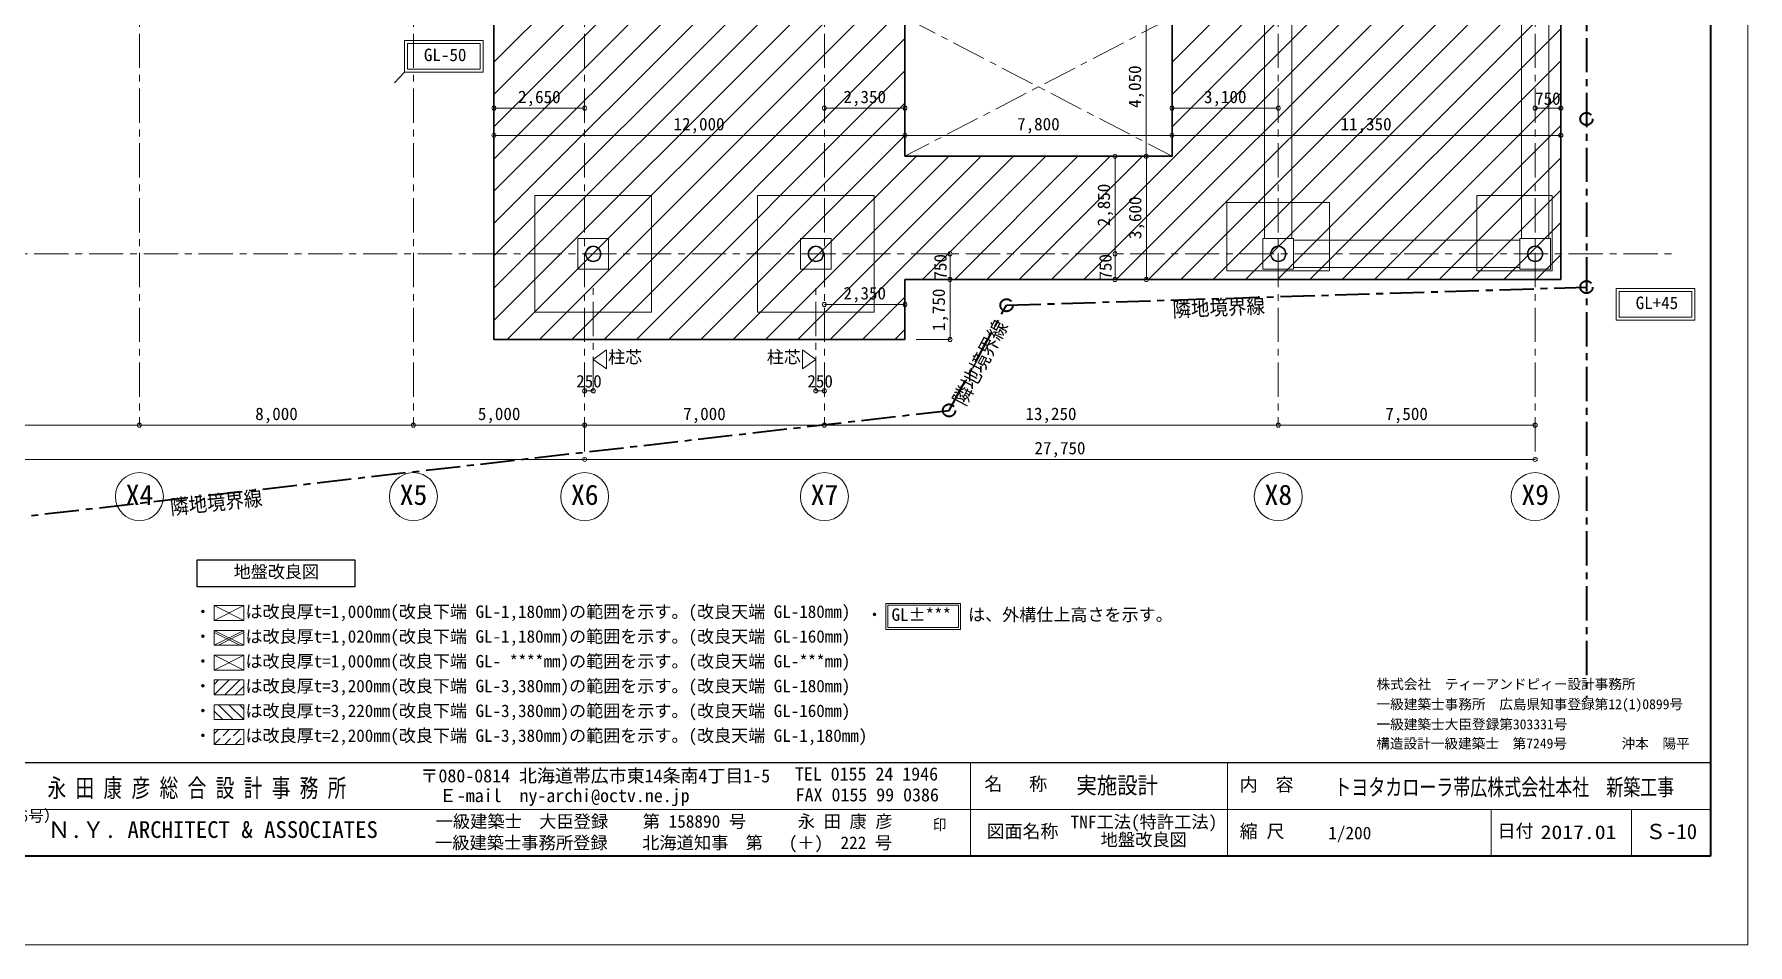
# Model space of a CAD drawing. Units: millimetres at full size, sheet at 1:200. Extents: x -104640 to 71710, y -46154 to 74864.
# Drawn here: x -70668 to -20640, y 15464 to 42044 of the extents above; entities that cross this region are included whole.
import ezdxf
from ezdxf.enums import TextEntityAlignment as Align

# ---------------------------------------------------------------- set-up
doc = ezdxf.new("R2010")
doc.units = ezdxf.units.MM
doc.header["$LTSCALE"] = 200
doc.linetypes.add('CHAIN1', pattern=[8, 5, -1, 1, -1])
doc.linetypes.add('DASHED1', pattern=[1.8, 1.2, -0.6])
for name, color, linetype, lineweight in [('0-0_基準線', 7, 'Continuous', 18), ('0-1_躯体', 2, 'Continuous', 18), ('0-2_間仕切り', 3, 'Continuous', 25), ('0-3_建具', 2, 'Continuous', 35), ('0-4_設備家具', 7, 'CHAIN1', 18), ('0-5_仕上げ', 4, 'Continuous', 9), ('0-7_寸法', 4, 'Continuous', 9), ('0-8_補助線', 4, 'Continuous', 9), ('0-C_ガス設備', 7, 'Continuous', 18), ('0-D_防災設備', 6, 'CHAIN1', 40), ('0-F_', 4, 'Continuous', 9), ('2-2_間仕切り', 1, 'Continuous', 18), ('F-0_枠', 7, 'CHAIN1', 18)]:
    doc.layers.add(name, color=color, linetype=linetype, lineweight=lineweight)
doc.layers.add('2-1_躯体', color=7, linetype='Continuous')
doc.styles.add('ＭＳ ゴシック', font='')
doc.styles.add('ＭＳ 明朝', font='')
doc.styles.get('ＭＳ ゴシック').set_extended_font_data('MS Gothic')
doc.styles.get('ＭＳ 明朝').set_extended_font_data('MS Mincho')

# ---------------------------------------------------------------- blocks, each defined once
blk = doc.blocks.new('_Small(1)')
at = {"layer": '0-7_寸法', "color": 1, "lineweight": 18}
blk.add_circle((0, 0), 50, dxfattribs=at)

msp = doc.modelspace()

# ---------------------------------------------------------------- linework, layer by layer
at = {"layer": '0-0_基準線', "color": 3, "lineweight": 25}
msp.add_line((-21731.1, 20770.8), (-100931.1, 20770.8), dxfattribs=at)
at = {"layer": '0-0_基準線', "color": 6, "lineweight": 40}
msp.add_line((-21731.1, 18050.8), (-39731.1, 18050.8), dxfattribs=at)
msp.add_lwpolyline([(-21731.1, 18050.8), (-100931.1, 18050.8), (-100931.1, 72650.8), (-21731.1, 72650.8)], close=True, dxfattribs=at)
at = {"layer": '0-0_基準線'}
for centre, radius, start, end in [((-54348.1, 35633.3), 228.6, 0, 180), ((-54348.1, 35633.3), 228.6, 180, 0), ((-54348.1, 35633.3), 212.6, 0, 180), ((-54348.1, 35633.3), 212.6, 180, 0), ((-47848.1, 35633.3), 228.6, 0, 180), ((-47848.1, 35633.3), 228.6, 180, 0), ((-47848.1, 35633.3), 212.6, 0, 180), ((-47848.1, 35633.3), 212.6, 180, 0), ((-34348.1, 35633.3), 228.6, 0, 180), ((-34348.1, 35633.3), 228.6, 180, 0), ((-34348.1, 35633.3), 212.6, 0, 180), ((-34348.1, 35633.3), 212.6, 180, 0), ((-26848.1, 35633.3), 228.6, 0, 180), ((-26848.1, 35633.3), 228.6, 180, 0), ((-26848.1, 35633.3), 212.6, 0, 180), ((-26848.1, 35633.3), 212.6, 180, 0)]:
    msp.add_arc(centre, radius, start, end, dxfattribs=at)
at = {"layer": '0-1_躯体', "color": 7}
for p, q in [((-43331.2, 20762.4), (-43331.2, 18066.5)), ((-35831.1, 20771.4), (-35831.1, 18066.5)), ((-28131.1, 19413.8), (-28131.1, 18050.8)), ((-24031.1, 19413.8), (-24031.1, 18050.8))]:
    msp.add_line(p, q, dxfattribs=at)
for points in [[(-56048.1, 37333.3), (-52648.1, 37333.3), (-52648.1, 33933.3), (-56048.1, 33933.3)], [(-49548.1, 37333.3), (-46148.1, 37333.3), (-46148.1, 33933.3), (-49548.1, 33933.3)], [(-35848.1, 37133.4), (-32848.1, 37133.4), (-32848.1, 35133.3), (-35848.1, 35133.3)], [(-28548.1, 37333.3), (-26348.2, 37333.3), (-26348.2, 35133.4), (-28548.1, 35133.4)]]:
    msp.add_lwpolyline(points, close=True, dxfattribs=at)
at = {"layer": '0-2_間仕切り', "color": 7, "lineweight": 18}
for p, q in [((-34748.1, 36083.3), (-34748.1, 44783.3)), ((-33948.1, 44783.3), (-33948.1, 36083.3)), ((-27248.1, 36083.3), (-27248.1, 44783.3)), ((-26448.1, 44783.3), (-26448.1, 36083.3)), ((-33898.1, 36033.3), (-27298.1, 36033.3)), ((-27298.1, 35233.3), (-33898.1, 35233.3))]:
    msp.add_line(p, q, dxfattribs=at)
at = {"layer": '0-2_間仕切り', "color": 4, "lineweight": 9}
msp.add_line((-70666.1, 19410.8), (-21731.1, 19410.8), dxfattribs=at)
at = {"layer": '0-2_間仕切り', "color": 7, "lineweight": 18}
for points in [[(-54798.1, 36083.3), (-53898.1, 36083.3), (-53898.1, 35183.3), (-54798.1, 35183.3)], [(-48298.1, 36083.3), (-47398.1, 36083.3), (-47398.1, 35183.3), (-48298.1, 35183.3)], [(-34798.1, 36083.3), (-33898.1, 36083.3), (-33898.1, 35183.3), (-34798.1, 35183.3)], [(-27298.1, 36083.3), (-26398.1, 36083.3), (-26398.1, 35183.3), (-27298.1, 35183.3)]]:
    msp.add_lwpolyline(points, close=True, dxfattribs=at)
at = {"layer": '0-3_建具'}
msp.add_line((-45248.1, 34883.4), (-26098.2, 34883.4), dxfattribs=at)
for points in [[(-94898.1, 65333.1), (-94898.1, 50283.3), (-57248.1, 50283.3), (-57248.1, 34883.4)], [(-26098.2, 34883.4), (-26098.2, 65333.1), (-51828.1, 65333.1)], [(-57248.1, 34883.4), (-57248.1, 33933.3), (-57248.1, 33133.3), (-46148.1, 33133.3), (-45248.1, 33133.3), (-45248.1, 34883.4)]]:
    msp.add_lwpolyline(points, dxfattribs=at)
msp.add_lwpolyline([(-45248.1, 38483.4), (-37448.1, 38483.4), (-37448.1, 42533.3), (-45248.1, 42533.3)], close=True, dxfattribs=at)
at = {"layer": '0-4_設備家具'}
for p, q in [((-37448.1, 42533.3), (-45248.1, 38483.4)), ((-45248.1, 42533.3), (-37448.1, 38483.4))]:
    msp.add_line(p, q, dxfattribs=at)
at = {"layer": '0-5_仕上げ'}
for p, q in [((-60149.8, 40630.9), (-59861.2, 40934.7)), ((-65415.5, 23063.4), (-65284.7, 23194.2)), ((-65411.9, 22759.9), (-64977.6, 23194.2)), ((-65104.8, 22759.9), (-64670.5, 23194.2)), ((-64797.7, 22759.9), (-64547, 23010.7)), ((-65164.8, 22036.1), (-65415.5, 22286.9)), ((-64857.7, 22036.1), (-65292, 22470.4)), ((-64550.6, 22036.1), (-64984.9, 22470.4)), ((-64547, 22339.6), (-64677.8, 22470.4))]:
    msp.add_line(p, q, dxfattribs=at)
at = {"layer": '0-5_仕上げ', "color": 7, "lineweight": 18}
for p, q in [((-65415.5, 25365.7), (-65415.5, 24931.4)), ((-65415.5, 25365.7), (-64547, 25365.7)), ((-64547, 25365.7), (-64547, 24931.4)), ((-45801.1, 24669.8), (-45801.1, 25430.1)), ((-45750.4, 24720.5), (-45750.4, 25379.4)), ((-45750.4, 25379.4), (-43680.3, 25379.4)), ((-65415.5, 24931.4), (-64547, 24931.4)), ((-65415.5, 24641.9), (-65415.5, 24207.6)), ((-65415.5, 24641.9), (-64547, 24207.6)), ((-65415.5, 24580.1), (-64670.5, 24207.6)), ((-64547, 24580.1), (-65292, 24207.6)), ((-64547, 24641.9), (-64547, 24207.6)), ((-65415.5, 24207.6), (-64547, 24207.6)), ((-65415.5, 23918), (-65415.5, 23483.8)), ((-65415.5, 23918), (-64547, 23483.8)), ((-64547, 23918), (-64547, 23483.8)), ((-65415.5, 23483.8), (-64547, 23483.8)), ((-65415.5, 23194.2), (-65415.5, 22759.9)), ((-65415.5, 23194.2), (-64547, 23194.2)), ((-64547, 23194.2), (-64547, 22759.9)), ((-65415.5, 22759.9), (-64547, 22759.9)), ((-65415.5, 22470.4), (-65415.5, 22036.1)), ((-65415.5, 22470.4), (-64547, 22470.4)), ((-65415.5, 22036.1), (-64547, 22036.1)), ((-64547, 22470.4), (-64547, 22036.1)), ((-65415.5, 21746.6), (-65415.5, 21312.3)), ((-65415.5, 21746.6), (-64547, 21746.6)), ((-64547, 21746.6), (-64547, 21312.3)), ((-65415.5, 21312.3), (-64547, 21312.3))]:
    msp.add_line(p, q, dxfattribs=at)
at = {"layer": '0-5_仕上げ', "color": 7, "linetype": 'CHAIN1', "lineweight": 18}
for p, q in [((-64547, 25365.7), (-65415.5, 24931.4)), ((-65415.5, 25365.7), (-64547, 24931.4))]:
    msp.add_line(p, q, dxfattribs=at)
at = {"layer": '0-5_仕上げ', "linetype": 'DASHED1'}
for p, q in [((-65415.5, 21615.8), (-65284.7, 21746.6)), ((-65411.9, 21312.3), (-64977.6, 21746.6)), ((-65104.8, 21312.3), (-64670.5, 21746.6)), ((-64797.7, 21312.3), (-64547, 21563.1))]:
    msp.add_line(p, q, dxfattribs=at)
at = {"layer": '0-5_仕上げ'}
for points in [[(-59861.2, 41862.6), (-57562.5, 41862.6), (-57562.5, 40934.7), (-59861.2, 40934.7)], [(-59773.6, 41775), (-57650.1, 41775), (-57650.1, 41022.4), (-59773.6, 41022.4)], [(-24481.7, 34624.1), (-22183, 34624.1), (-22183, 33696.2), (-24481.7, 33696.2)], [(-24394, 34536.5), (-22270.6, 34536.5), (-22270.6, 33783.8), (-24394, 33783.8)]]:
    msp.add_lwpolyline(points, close=True, dxfattribs=at)
at = {"layer": '0-5_仕上げ', "color": 3, "lineweight": 25}
msp.add_lwpolyline([(-65907.4, 26698.9), (-61311.8, 26698.9), (-61311.8, 25915.8), (-65907.4, 25915.8)], close=True, dxfattribs=at)
at = {"layer": '0-5_仕上げ', "color": 7, "lineweight": 18}
for points in [[(-45801.1, 25430.1), (-43629.7, 25430.1), (-43629.7, 24669.8), (-45801.1, 24669.8)], [(-43680.3, 25379.4), (-43680.3, 24720.5), (-45750.4, 24720.5)], [(-65415.5, 24641.9), (-64547, 24641.9), (-65415.5, 24207.6)], [(-65415.5, 23918), (-64547, 23918), (-65415.5, 23483.8)]]:
    msp.add_lwpolyline(points, dxfattribs=at)
at = {"layer": '0-7_寸法'}
for p, q in [((-38206.9, 38483.4), (-38206.9, 42533.3)), ((-57248.1, 39886.4), (-54598.1, 39886.4)), ((-47598.1, 39886.4), (-45248.1, 39886.4)), ((-37448.1, 39881.7), (-37448.1, 39886.4)), ((-37448.1, 39886.4), (-34348.1, 39886.4)), ((-34348.1, 39873), (-34348.1, 39886.4)), ((-57248.1, 39092.7), (-45248.1, 39092.7)), ((-45248.1, 39092.7), (-37448.1, 39092.7)), ((-37448.1, 39092.7), (-26098.2, 39092.7)), ((-39112.3, 35633.3), (-39112.3, 38483.4)), ((-38196.9, 34883.4), (-38196.9, 38483.4)), ((-44920, 35633.3), (-43931.1, 35633.3)), ((-43931.1, 34883.4), (-43931.1, 35633.3)), ((-39112.3, 35633.3), (-39112.3, 34883.4)), ((-45062.8, 34883.4), (-43931.1, 34883.4)), ((-44920, 34883.4), (-43931.1, 34883.4)), ((-43931.1, 33133.3), (-43931.1, 34883.4)), ((-47598.1, 34154.9), (-45248.1, 34154.9)), ((-44923.5, 33133.3), (-43931.1, 33133.3)), ((-54598.1, 31633.3), (-54348.1, 31633.3)), ((-47848.1, 31633.3), (-47598.1, 31633.3)), ((-75598.1, 30633.3), (-67598.1, 30633.3)), ((-67598.1, 30633.3), (-59598.1, 30633.3)), ((-59598.1, 30633.3), (-54598.1, 30633.3)), ((-54598.1, 30633.3), (-47598.1, 30633.3)), ((-47598.1, 30633.3), (-34348.1, 30633.3)), ((-34348.1, 30633.3), (-26848.1, 30633.3)), ((-93098.1, 29633.3), (-54598.1, 29633.3)), ((-54598.1, 29633.3), (-26848.1, 29633.3))]:
    msp.add_line(p, q, dxfattribs=at)
msp.add_lwpolyline([(-26848.1, 40070.3), (-26848.1, 39886.4), (-26098.2, 39886.4)], dxfattribs=at)
at = {"layer": '0-8_補助線'}
for p, q in [((-37448.1, 41229.5), (-26098.2, 52579.4)), ((-37448.1, 40286.6), (-26098.2, 51636.5)), ((-37448.1, 39343.7), (-26098.2, 50693.6)), ((-40965.5, 34883.4), (-26098.2, 49750.7)), ((-40022.6, 34883.4), (-26098.2, 48807.7)), ((-57248.1, 41231), (-50805.8, 47673.3)), ((-57248.1, 40288.1), (-49862.9, 47673.3)), ((-57248.1, 39345.2), (-48920, 47673.3)), ((-57248.1, 38402.2), (-47977.1, 47673.3)), ((-57248.1, 37459.3), (-47034.1, 47673.3)), ((-57248.1, 36516.4), (-46091.2, 47673.3)), ((-57248.1, 35573.5), (-45148.3, 47673.3)), ((-57248.1, 34630.5), (-44205.3, 47673.3)), ((-57248.1, 33687.6), (-43262.4, 47673.3)), ((-56859.5, 33133.3), (-42319.5, 47673.3)), ((-55916.6, 33133.3), (-41376.6, 47673.3)), ((-54973.6, 33133.3), (-40433.6, 47673.3)), ((-39079.6, 34883.4), (-26098.2, 47864.8)), ((-38136.7, 34883.4), (-26098.2, 46921.9)), ((-37193.8, 34883.4), (-26098.2, 45979)), ((-36250.8, 34883.4), (-26098.2, 45036)), ((-35307.9, 34883.4), (-26098.2, 44093.1)), ((-34365, 34883.4), (-26098.2, 43150.2)), ((-33422.1, 34883.4), (-26098.2, 42207.2)), ((-54030.7, 33133.3), (-45248.1, 41915.9)), ((-32479.1, 34883.4), (-26098.2, 41264.3)), ((-53087.8, 33133.3), (-45248.1, 40973)), ((-52144.9, 33133.3), (-45248.1, 40030)), ((-31536.2, 34883.4), (-26098.2, 40321.4)), ((-51201.9, 33133.3), (-45248.1, 39087.1)), ((-30593.3, 34883.4), (-26098.2, 39378.5)), ((-50259, 33133.3), (-44908.9, 38483.4)), ((-49316.1, 33133.3), (-43966, 38483.4)), ((-48373.2, 33133.3), (-43023, 38483.4)), ((-47430.2, 33133.3), (-42080.1, 38483.4)), ((-44737.2, 34883.4), (-41137.2, 38483.4)), ((-43794.3, 34883.4), (-40194.3, 38483.4)), ((-42851.3, 34883.4), (-39251.3, 38483.4)), ((-41908.4, 34883.4), (-38308.4, 38483.4)), ((-29650.4, 34883.4), (-26098.2, 38435.5)), ((-28707.4, 34883.4), (-26098.2, 37492.6)), ((-27764.5, 34883.4), (-26098.2, 36549.7)), ((-26821.6, 34883.4), (-26098.2, 35606.8)), ((-46487.3, 33133.3), (-45248.1, 34372.5)), ((-45544.4, 33133.3), (-45248.1, 33429.5))]:
    msp.add_line(p, q, dxfattribs=at)
at = {"layer": '0-D_防災設備'}
for p, q in [((-25348.1, 65933.3), (-25348.1, 22648.7)), ((-42279.8, 34134.4), (-25348.1, 34663.3))]:
    msp.add_line(p, q, dxfattribs=at)
msp.add_lwpolyline([(-79893.1, 26947.3), (-43958, 31062.9), (-42279.8, 34134.4)], dxfattribs=at)
for centre in [(-25348.1, 39573.3), (-25348.1, 34663.3), (-42279.8, 34134.4), (-43958, 31062.9)]:
    msp.add_circle(centre, 180, dxfattribs=at)
at = {"layer": '0-F_', "linetype": 'CHAIN1'}
for p, q in [((-67598.1, 67661.1), (-67598.1, 30633.3)), ((-59598.1, 67661.1), (-59598.1, 30633.3)), ((-54598.1, 67661.1), (-54598.1, 29633.3)), ((-47598.1, 67661.1), (-47598.1, 30633.3)), ((-34348.1, 67661.1), (-34348.1, 30633.3)), ((-26848.1, 67661.1), (-26848.1, 29633.3)), ((-99469.4, 35633.3), (-22848.1, 35633.3))]:
    msp.add_line(p, q, dxfattribs=at)
at = {"layer": '0-F_'}
for points in [[(-54348.1, 32547.8), (-53957.4, 32829.5), (-53957.4, 32280.4)], [(-47848.1, 32547.8), (-48238.8, 32829.5), (-48238.8, 32280.4)]]:
    msp.add_lwpolyline(points, close=True, dxfattribs=at)
at = {"layer": '0-F_', "color": 7, "lineweight": 18}
for centre in [(-67598.1, 28547.4), (-59598.1, 28547.4), (-54598.1, 28547.4), (-47598.1, 28547.4), (-34348.1, 28547.4), (-26848.1, 28547.4)]:
    msp.add_circle(centre, 700.5, dxfattribs=at)
at = {"layer": '2-2_間仕切り'}
msp.add_lwpolyline([(-104640.3, 74863.5), (-104640.3, 15463.5), (-20640.3, 15463.5), (-20640.3, 74863.5)], close=True, dxfattribs=at)
at = {"layer": 'F-0_枠'}
for p, q in [((-54348.1, 31633.3), (-54348.1, 34809.4)), ((-54348.1, 31633.3), (-54348.1, 34809.4)), ((-47848.1, 31633.3), (-47848.1, 34809.4)), ((-47848.1, 31633.3), (-47848.1, 34809.4))]:
    msp.add_line(p, q, dxfattribs=at)

# ---------------------------------------------------------------- block references
at = {"layer": '0-7_寸法', "xscale": 1.2, "yscale": 1.2}
for p, rotation in [((-57248.1, 39886.4), 180), ((-47598.1, 39886.4), 180), ((-37448.1, 39886.4), 180), ((-26848.1, 39886.4), 180), ((-57248.1, 39092.7), 180), ((-45248.1, 39092.7), 180), ((-37448.1, 39092.7), 180), ((-39112.3, 38483.4), 90), ((-38206.9, 38483.4), 270), ((-38196.9, 38483.4), 90), ((-43931.1, 35633.3), 90), ((-39112.3, 35633.3), 270), ((-39112.3, 35633.3), 90), ((-43931.1, 34883.4), 270), ((-43931.1, 34883.4), 90), ((-39112.3, 34883.4), 270), ((-38196.9, 34883.4), 270), ((-47598.1, 34154.9), 180), ((-43931.1, 33133.3), 270), ((-54598.1, 31633.3), 180), ((-47848.1, 31633.3), 180), ((-67598.1, 30633.3), 180), ((-59598.1, 30633.3), 180), ((-54598.1, 30633.3), 180), ((-47598.1, 30633.3), 180), ((-34348.1, 30633.3), 180), ((-54598.1, 29633.3), 180)]:
    msp.add_blockref('_Small(1)', p, dxfattribs=dict(at, rotation=rotation))
for p in [(-54598.1, 39886.4), (-45248.1, 39886.4), (-34348.1, 39886.4), (-26098.2, 39886.4), (-45248.1, 39092.7), (-37448.1, 39092.7), (-26098.2, 39092.7), (-45248.1, 34154.9), (-54348.1, 31633.3), (-47598.1, 31633.3), (-67598.1, 30633.3), (-59598.1, 30633.3), (-54598.1, 30633.3), (-47598.1, 30633.3), (-34348.1, 30633.3), (-26848.1, 30633.3), (-54598.1, 29633.3), (-26848.1, 29633.3)]:
    msp.add_blockref('_Small(1)', p, dxfattribs=at)

# ---------------------------------------------------------------- texts
at = {"layer": '0-0_基準線', "color": 3, "style": 'ＭＳ ゴシック'}
for s, height, p in [('〒080-0814 北海道帯広市東14条南4丁目1-5', 384.2, (-59391.1, 20088)), ('内  容', 384.2, (-35474.4, 19830.5)), ('一級建築士  大臣登録\u3000\u3000第 158890 号\u3000    永 田 康 彦\u3000', 369.5, (-58950.1, 18768.9)), ('図面名称', 384.2, (-42861.3, 18470.5)), ('一級建築士事務所登録  \u3000北海道知事  第   (＋)\u3000222 号', 369.5, (-58967.7, 18145.9))]:
    msp.add_text(s, height=height, dxfattribs=at).set_placement(p, align=Align.BOTTOM_LEFT)
for s, rotation, p in [('TEL 0155 24 1946', 0.001, (-48461, 20141.7)), ('Ｅ-mail\u3000ny-archi@octv.ne.jp', 359.999, (-58855, 19512.1)), ('FAX 0155 99 0386', 0.001, (-48437.1, 19532.8))]:
    msp.add_text(s, height=384.2, rotation=rotation, dxfattribs=at).set_placement(p, align=Align.BOTTOM_LEFT)
at = {"layer": '0-0_基準線', "color": 6, "style": 'ＭＳ ゴシック', "width": 0.75}
msp.add_text('永 田 康 彦 総 合 設 計 事 務 所', height=533.6, rotation=0.001, dxfattribs=at).set_placement((-70281.3, 19613.3), align=Align.BOTTOM_LEFT)
at = {"layer": '0-0_基準線', "color": 3, "style": 'ＭＳ ゴシック'}
for s, width, p in [('実施設計', 0.9, (-40240.4, 19728.4)), ('トヨタカローラ帯広株式会社本社\u3000新築工事\u3000', 0.75, (-32710.9, 19675.1))]:
    msp.add_text(s, height=485.1, dxfattribs=dict(at, width=width)).set_placement(p, align=Align.BOTTOM_LEFT)
at = {"layer": '0-0_基準線', "color": 2, "style": 'ＭＳ ゴシック'}
msp.add_text('Ｎ.Ｙ. ARCHITECT & ASSOCIATES', height=488.5, dxfattribs=at).set_placement((-70276.1, 18434.3), align=Align.BOTTOM_LEFT)
at = {"layer": '0-0_基準線', "style": 'ＭＳ ゴシック', "width": 0.9}
msp.add_text('印', height=323.4, dxfattribs=at).set_placement((-44429.7, 18708.7), align=Align.BOTTOM_LEFT)
at = {"layer": '0-2_間仕切り', "style": 'ＭＳ ゴシック'}
for s, height, p in [('名 \u3000称', 384.2, (-42927.6, 19851.9)), ('TNF工法(特許工法)', 369.5, (-40409.1, 18754.9)), ('縮 尺', 384.2, (-35474.4, 18470.5)), ('日付', 384.2, (-27943.9, 18482)), ('地盤改良図', 369.5, (-39534.5, 18234.7)), ('1/200', 369.5, (-32887.3, 18430.5)), ('Ｓ-10', 444.1, (-23630.8, 18414.6))]:
    msp.add_text(s, height=height, dxfattribs=at).set_placement(p, align=Align.BOTTOM_LEFT)
at = {"layer": '0-2_間仕切り', "style": 'ＭＳ ゴシック', "width": 1.15}
msp.add_text('2017.01', height=404.3, dxfattribs=at).set_placement((-26687.2, 18424.5), align=Align.BOTTOM_LEFT)
at = {"layer": '0-3_建具', "color": 7, "style": 'ＭＳ 明朝'}
msp.add_text('一級建築士\u3000第193594号\u3000（構造設計一級建築士\u3000第396号）', height=338.3, dxfattribs=at).set_placement((-82609.7, 18956.4), align=Align.BOTTOM_LEFT)
at = {"layer": '0-5_仕上げ', "style": 'ＭＳ ゴシック'}
for s, p in [('GL-50', (-59292.2, 41150.8)), ('GL+45', (-23912.7, 33912.2))]:
    msp.add_text(s, height=365.1, dxfattribs=at).set_placement(p, align=Align.BOTTOM_LEFT)
at = {"layer": '0-5_仕上げ', "color": 7, "style": 'ＭＳ ゴシック'}
for s, p in [('地盤改良図', (-64844.1, 26062.5)), ('・\u3000\u3000は改良厚t=1,000mm(改良下端 GL-1,180mm)の範囲を示す。(改良天端 GL-180mm)', (-65994.6, 24896.3)), ('・ GL±***  は、外構仕上高さを示す。', (-46385.1, 24808.5)), ('・\u3000\u3000は改良厚t=1,020mm(改良下端 GL-1,180mm)の範囲を示す。(改良天端 GL-160mm)', (-65994.6, 24172.5)), ('・\u3000\u3000は改良厚t=1,000mm(改良下端 GL- ****mm)の範囲を示す。(改良天端 GL-***mm)', (-65994.6, 23448.7)), ('・\u3000\u3000は改良厚t=3,200mm(改良下端 GL-3,380mm)の範囲を示す。(改良天端 GL-180mm)', (-65994.6, 22724.9)), ('・\u3000\u3000は改良厚t=3,220mm(改良下端 GL-3,380mm)の範囲を示す。(改良天端 GL-160mm)', (-65994.6, 22001.1)), ('・\u3000\u3000は改良厚t=2,200mm(改良下端 GL-3,380mm)の範囲を示す。(改良天端 GL-1,180mm)', (-65994.6, 21277.3))]:
    msp.add_text(s, height=365.1, dxfattribs=at).set_placement(p, align=Align.BOTTOM_LEFT)
at = {"layer": '0-7_寸法', "color": 7, "style": 'ＭＳ ゴシック'}
for s, p in [('4,050', (-38244.8, 39892.7)), ('2,850', (-39150.2, 36438.9)), ('3,600', (-38234.8, 36064.9)), ('750', (-43920.8, 34882.1)), ('750', (-39101.9, 34882.1)), ('1,750', (-43969, 33376.4))]:
    msp.add_text(s, height=365.1, rotation=90, dxfattribs=at).set_placement(p, align=Align.BOTTOM_LEFT)
for s, p in [('2,650', (-56542.5, 39924.3)), ('2,350', (-47042.5, 39924.3)), ('3,100', (-36516.5, 39924.3)), ('750', (-26849.3, 39876.1)), ('12,000', (-52003.5, 39130.6)), ('7,800', (-41971.3, 39130.6)), ('11,350', (-32528.6, 39130.6)), ('2,350', (-47042.5, 34192.9)), ('250', (-54845.5, 31622.9)), ('250', (-48095.5, 31622.9)), ('8,000', (-64216.5, 30671.2)), ('5,000', (-57716.5, 30671.2)), ('7,000', (-51721.3, 30671.2)), ('13,250', (-41728.5, 30671.2)), ('7,500', (-31221.3, 30671.2)), ('27,750', (-41466, 29671.2))]:
    msp.add_text(s, height=365.1, dxfattribs=at).set_placement(p, align=Align.BOTTOM_LEFT)
at = {"layer": '0-C_ガス設備', "style": 'ＭＳ ゴシック', "width": 0.9}
for rotation, p in [(2.5, (-37420.1, 33657.6)), (62, (-43374.4, 31097.8)), (6, (-66662.4, 27883.6))]:
    msp.add_text('隣地境界線', height=439.9, rotation=rotation, dxfattribs=at).set_placement(p, align=Align.BOTTOM_LEFT)
at = {"layer": '0-F_', "style": 'ＭＳ ゴシック'}
for p in [(-53915.2, 32332.1), (-49280.1, 32332.1)]:
    msp.add_text('柱芯', height=365.1, dxfattribs=at).set_placement(p, align=Align.BOTTOM_LEFT)
at = {"layer": '0-F_', "color": 7, "style": 'ＭＳ ゴシック'}
for s, p in [('X4', (-67997.9, 28125.9)), ('X5', (-59997.9, 28125.9)), ('X6', (-54997.9, 28125.9)), ('X7', (-47997.9, 28125.9)), ('X8', (-34747.9, 28125.9)), ('X9', (-27247.9, 28125.9))]:
    msp.add_text(s, height=592.4, dxfattribs=at).set_placement(p, align=Align.BOTTOM_LEFT)
at = {"layer": '2-1_躯体', "style": 'ＭＳ ゴシック'}
for s, p in [('株式会社\u3000ティーアンドピィー設計事務所', (-31477.3, 22838.9)), ('一級建築士事務所\u3000広島県知事登録第12(1)0899号', (-31477.3, 22252.2)), ('一級建築士大臣登録第303331号', (-31477.3, 21665.5)), ('構造設計一級建築士\u3000第7249号\u3000\u3000\u3000\u3000沖本\u3000陽平', (-31486.5, 21105.1))]:
    msp.add_text(s, height=291.8, dxfattribs=at).set_placement(p, align=Align.BOTTOM_LEFT)

doc.saveas('drawing.dxf')
